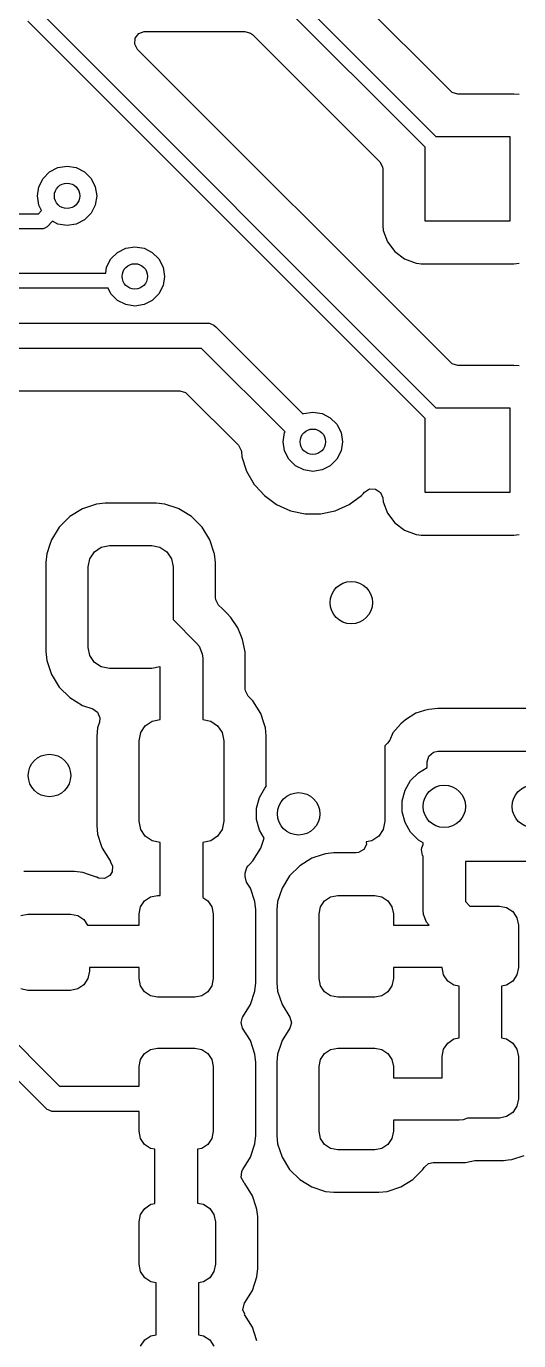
# Model space of a CAD drawing. Extents: x 70 to 224, y -154 to -54.
# Drawn here: x 139.37 to 145.18, y -118.75 to -103.25 of the extents above; entities that cross this region are included whole.
import ezdxf

# ---------------------------------------------------------------- set-up
doc = ezdxf.new("R2010")
doc.units = 0
doc.layers.add('BLACK', color=7, linetype='CONTINUOUS')

msp = doc.modelspace()

# ---------------------------------------------------------------- linework, layer by layer
at = {"layer": 'BLACK', "linetype": 'CONTINUOUS'}
for p, q in [((142.30864, -102.65636), (144.202279, -104.55)), ((144.373274, -104.013181), (143.012274, -102.652181)), ((144.075, -104.677279), (142.20772, -102.81)), ((139.48864, -103.03636), (144.20228, -107.75)), ((144.075, -107.87728), (139.38772, -103.19)), ((140.653773, -103.391166), (140.695645, -103.335233)), ((140.695645, -103.335233), (140.761109, -103.310816)), ((140.761109, -103.310816), (140.769955, -103.3105)), ((140.769955, -103.3105), (141.949045, -103.3105)), ((141.949045, -103.3105), (142.016084, -103.330185)), ((142.016084, -103.330185), (142.036726, -103.346819)), ((142.036726, -103.346819), (143.538181, -104.848274)), ((140.648789, -103.460858), (140.653773, -103.391166)), ((140.682274, -103.522181), (140.648789, -103.460858)), ((144.373274, -107.213181), (140.682274, -103.522181)), ((144.393916, -104.029815), (144.373274, -104.013181)), ((144.460955, -104.0495), (144.393916, -104.029815)), ((145.122865, -104.0495), (144.460955, -104.0495)), ((145.122873, -104.0495), (145.122865, -104.0495)), ((145.122881, -104.0495), (145.122873, -104.0495)), ((145.122883, -104.049501), (145.122881, -104.0495)), ((145.182483, -104.055908), (145.122883, -104.049501)), ((144.202279, -104.55), (145.075, -104.55)), ((145.075, -104.55), (145.075, -105.55)), ((144.075, -105.55), (144.075, -104.677279)), ((139.644275, -104.966844), (139.741844, -104.91713)), ((139.741844, -104.91713), (139.85, -104.9)), ((139.85, -104.9), (139.958156, -104.91713)), ((139.958156, -104.91713), (140.055725, -104.966844)), ((143.538181, -104.848274), (143.571666, -104.909597)), ((143.571666, -104.909597), (143.5745, -104.935955)), ((143.5745, -104.935955), (143.5745, -105.59787)), ((139.51713, -105.141844), (139.566844, -105.044275)), ((139.566844, -105.044275), (139.644275, -104.966844)), ((140.055725, -104.966844), (140.133156, -105.044275)), ((140.133156, -105.044275), (140.18287, -105.141844)), ((139.5, -105.25), (139.51713, -105.141844)), ((139.51713, -105.358156), (139.5, -105.25)), ((140.18287, -105.141844), (140.2, -105.25)), ((140.2, -105.25), (140.18287, -105.358156)), ((139.550017, -105.422702), (139.51713, -105.358156)), ((140.18287, -105.358156), (140.133156, -105.455725)), ((133.8, -105.46), (139.51272, -105.46)), ((139.51272, -105.46), (139.550017, -105.422702)), ((139.677297, -105.549982), (139.61364, -105.61364)), ((139.741844, -105.58287), (139.677297, -105.549982)), ((140.055725, -105.533156), (139.958156, -105.58287)), ((140.133156, -105.455725), (140.055725, -105.533156)), ((145.075, -105.55), (144.075, -105.55)), ((139.55, -105.64), (133.83728, -105.64)), ((139.567558, -105.638271), (139.55, -105.64)), ((139.594905, -105.626943), (139.567558, -105.638271)), ((139.600002, -105.624832), (139.594905, -105.626943)), ((139.61364, -105.61364), (139.600002, -105.624832)), ((139.85, -105.6), (139.741844, -105.58287)), ((139.958156, -105.58287), (139.85, -105.6)), ((143.5745, -105.59787), (143.574501, -105.597876)), ((143.574501, -105.597876), (143.580908, -105.657483)), ((143.580908, -105.657483), (143.631202, -105.792328)), ((140.444275, -105.916844), (140.541844, -105.86713)), ((140.541844, -105.86713), (140.65, -105.85)), ((140.65, -105.85), (140.758156, -105.86713)), ((140.758156, -105.86713), (140.855725, -105.916844)), ((143.631202, -105.792328), (143.631206, -105.792335)), ((143.631206, -105.792335), (143.717452, -105.907544)), ((140.31713, -106.091844), (140.366844, -105.994275)), ((140.366844, -105.994275), (140.444275, -105.916844)), ((140.855725, -105.916844), (140.933156, -105.994275)), ((140.933156, -105.994275), (140.98287, -106.091844)), ((143.717452, -105.907544), (143.717455, -105.907547)), ((143.717455, -105.907547), (143.832664, -105.993793)), ((143.832664, -105.993793), (143.832671, -105.993797)), ((143.832671, -105.993797), (143.967517, -106.044091)), ((134.1, -106.16), (140.306335, -106.16)), ((140.306335, -106.16), (140.31713, -106.091844)), ((140.98287, -106.091844), (141, -106.2)), ((143.967517, -106.044091), (143.967516, -106.044091)), ((143.967516, -106.044091), (143.974444, -106.044835)), ((143.974444, -106.044835), (144.027127, -106.0505)), ((144.027127, -106.0505), (145.122872, -106.050499)), ((145.122872, -106.050499), (145.182483, -106.044091)), ((140.98287, -106.308156), (140.933156, -106.405725)), ((141, -106.2), (140.98287, -106.308156)), ((140.333355, -106.34), (134.137279, -106.34)), ((140.366844, -106.405725), (140.333355, -106.34)), ((140.444275, -106.483156), (140.366844, -106.405725)), ((140.541844, -106.53287), (140.444275, -106.483156)), ((140.855725, -106.483156), (140.758156, -106.53287)), ((140.933156, -106.405725), (140.855725, -106.483156)), ((140.65, -106.55), (140.541844, -106.53287)), ((140.758156, -106.53287), (140.65, -106.55)), ((134.85, -106.75), (141.5, -106.75)), ((141.5, -106.75), (141.529264, -106.752882)), ((141.529264, -106.752882), (141.544555, -106.759216)), ((141.544555, -106.759216), (141.583335, -106.775279)), ((141.583335, -106.775279), (141.606066, -106.793934)), ((141.606066, -106.793934), (142.633508, -107.821376)), ((141.437868, -107.05), (134.912132, -107.05)), ((142.421376, -108.033508), (141.437868, -107.05)), ((144.393916, -107.229815), (144.373274, -107.213181)), ((144.460955, -107.2495), (144.393916, -107.229815)), ((145.122865, -107.2495), (144.460955, -107.2495)), ((145.122873, -107.2495), (145.122865, -107.2495)), ((145.122881, -107.2495), (145.122873, -107.2495)), ((145.122883, -107.249501), (145.122881, -107.2495)), ((145.182483, -107.255908), (145.122883, -107.249501)), ((138.257619, -107.5505), (141.179192, -107.5505)), ((141.179192, -107.5505), (141.246231, -107.570185)), ((141.246231, -107.570185), (141.266873, -107.586819)), ((141.266873, -107.586819), (141.871371, -108.191317)), ((142.633508, -107.821376), (142.641844, -107.81713)), ((142.641844, -107.81713), (142.75, -107.8)), ((142.75, -107.8), (142.858156, -107.81713)), ((142.858156, -107.81713), (142.955725, -107.866844)), ((142.955725, -107.866844), (143.033156, -107.944275)), ((144.075, -108.75), (144.075, -107.87728)), ((144.20228, -107.75), (145.075, -107.75)), ((145.075, -107.75), (145.075, -108.75)), ((142.41713, -108.041844), (142.421376, -108.033508)), ((143.033156, -107.944275), (143.08287, -108.041844)), ((141.871371, -108.191317), (141.904856, -108.25264)), ((142.4, -108.15), (142.41713, -108.041844)), ((142.41713, -108.258156), (142.4, -108.15)), ((143.08287, -108.041844), (143.1, -108.15)), ((143.1, -108.15), (143.08287, -108.258156)), ((141.904856, -108.25264), (141.90701, -108.266031)), ((141.90701, -108.266031), (141.913503, -108.327803)), ((141.913503, -108.327803), (141.913504, -108.327805)), ((141.913504, -108.327805), (141.913504, -108.327807)), ((141.913504, -108.327807), (141.968747, -108.497829)), ((142.466844, -108.355725), (142.41713, -108.258156)), ((143.08287, -108.258156), (143.033156, -108.355725)), ((141.968747, -108.497829), (141.96875, -108.497835)), ((141.96875, -108.497835), (142.058141, -108.652665)), ((142.544275, -108.433156), (142.466844, -108.355725)), ((142.641844, -108.48287), (142.544275, -108.433156)), ((142.75, -108.5), (142.641844, -108.48287)), ((142.858156, -108.48287), (142.75, -108.5)), ((142.955725, -108.433156), (142.858156, -108.48287)), ((143.033156, -108.355725), (142.955725, -108.433156)), ((142.058141, -108.652665), (142.074934, -108.671315)), ((142.074934, -108.671315), (142.177764, -108.785521)), ((142.177764, -108.785521), (142.177767, -108.785523)), ((142.177767, -108.785523), (142.17777, -108.785526)), ((142.17777, -108.785526), (142.322407, -108.890612)), ((143.177593, -108.890612), (143.32223, -108.785526)), ((143.32223, -108.785526), (143.327852, -108.779283)), ((143.327852, -108.779283), (143.342125, -108.76343)), ((143.342125, -108.76343), (143.360641, -108.742865)), ((143.360641, -108.742865), (143.420127, -108.706217)), ((143.420127, -108.706217), (143.489984, -108.707546)), ((143.489984, -108.707546), (143.548033, -108.746432)), ((143.548033, -108.746432), (143.575843, -108.810528)), ((143.575843, -108.810528), (143.576082, -108.812583)), ((143.576082, -108.812583), (143.580908, -108.857483)), ((145.075, -108.75), (144.075, -108.75)), ((140.030664, -108.940187), (139.881343, -109.032289)), ((140.030669, -108.940185), (140.030664, -108.940187)), ((140.197201, -108.885001), (140.030669, -108.940185)), ((140.197204, -108.885), (140.197201, -108.885001)), ((140.299981, -108.874501), (140.197204, -108.885)), ((140.299999, -108.8745), (140.299981, -108.874501)), ((140.900011, -108.8745), (140.299999, -108.8745)), ((141.002796, -108.885), (140.900011, -108.8745)), ((141.002798, -108.885001), (141.002796, -108.885)), ((141.160973, -108.937415), (141.002798, -108.885001)), ((141.169332, -108.940185), (141.160973, -108.937415)), ((141.169337, -108.940187), (141.169332, -108.940185)), ((141.206856, -108.963329), (141.169337, -108.940187)), ((141.318657, -109.032288), (141.206856, -108.963329)), ((142.322407, -108.890612), (142.485733, -108.963329)), ((142.485733, -108.963329), (142.660609, -109.0005)), ((142.839391, -109.0005), (143.014267, -108.963329)), ((143.014267, -108.963329), (143.177593, -108.890612)), ((143.580908, -108.857483), (143.631202, -108.992328)), ((139.881343, -109.032289), (139.75729, -109.156342)), ((141.442713, -109.156344), (141.318657, -109.032288)), ((142.660609, -109.0005), (142.66061, -109.0005)), ((142.66061, -109.0005), (142.839389, -109.0005)), ((142.839389, -109.0005), (142.839391, -109.0005)), ((143.631202, -108.992328), (143.631206, -108.992335)), ((143.631206, -108.992335), (143.717452, -109.107544)), ((143.717452, -109.107544), (143.717455, -109.107547)), ((143.717455, -109.107547), (143.832664, -109.193793)), ((139.75729, -109.156342), (139.665188, -109.305663)), ((141.534815, -109.305666), (141.442713, -109.156344)), ((143.832664, -109.193793), (143.832671, -109.193797)), ((143.832671, -109.193797), (143.967517, -109.244091)), ((143.967517, -109.244091), (143.967516, -109.244091)), ((143.967516, -109.244091), (143.974444, -109.244835)), ((143.974444, -109.244835), (144.027127, -109.2505)), ((144.027127, -109.2505), (145.122872, -109.250499)), ((145.122872, -109.250499), (145.182483, -109.244091)), ((139.64696, -109.360671), (139.610002, -109.472203)), ((139.665186, -109.305668), (139.64696, -109.360671)), ((139.665188, -109.305663), (139.665186, -109.305668)), ((140.173224, -109.448223), (140.25433, -109.39403)), ((140.25433, -109.39403), (140.350001, -109.375)), ((140.350001, -109.375), (140.850001, -109.375)), ((140.850001, -109.375), (140.945672, -109.39403)), ((140.945672, -109.39403), (141.026778, -109.448223)), ((141.587386, -109.464314), (141.534815, -109.305666)), ((139.610001, -109.472204), (139.599501, -109.574983)), ((139.599501, -109.574983), (139.599501, -110.625001)), ((139.610002, -109.472204), (139.610001, -109.472204)), ((139.610002, -109.472203), (139.610002, -109.472204)), ((140.100001, -109.625), (140.119031, -109.529329)), ((140.119031, -109.529329), (140.173224, -109.448223)), ((141.026778, -109.448223), (141.080971, -109.529329)), ((141.080971, -109.529329), (141.100001, -109.625)), ((141.589999, -109.4722), (141.587386, -109.464314)), ((141.59, -109.472203), (141.589999, -109.4722)), ((141.600499, -109.574981), (141.59, -109.472203)), ((141.6005, -109.574998), (141.600499, -109.574981)), ((141.6005, -109.98777), (141.6005, -109.574998)), ((140.100001, -110.575), (140.100001, -109.625)), ((141.100001, -109.625), (141.100001, -110.246446)), ((141.603334, -110.014128), (141.6005, -109.98777)), ((141.636819, -110.075451), (141.603334, -110.014128)), ((141.678417, -110.117049), (141.636819, -110.075451)), ((141.734256, -110.172888), (141.678417, -110.117049)), ((141.782953, -110.221585), (141.734256, -110.172888)), ((141.100001, -110.246446), (141.376778, -110.523223)), ((141.865081, -110.344498), (141.782953, -110.221585)), ((141.865088, -110.344511), (141.865081, -110.344498)), ((141.90037, -110.42969), (141.865088, -110.344511)), ((141.921659, -110.481087), (141.90037, -110.42969)), ((141.921659, -110.481091), (141.921659, -110.481087)), ((141.92166, -110.481092), (141.921659, -110.481091)), ((141.950501, -110.626079), (141.92166, -110.481092)), ((139.599501, -110.625001), (139.599502, -110.625019)), ((139.599502, -110.625019), (139.610001, -110.727796)), ((140.119031, -110.670671), (140.100001, -110.575)), ((140.173224, -110.751777), (140.119031, -110.670671)), ((141.376778, -110.523223), (141.407863, -110.561102)), ((141.407863, -110.561102), (141.407868, -110.561107)), ((141.407868, -110.561107), (141.445197, -110.651227)), ((141.445197, -110.651227), (141.450001, -110.7)), ((141.950501, -111.06277), (141.950501, -110.626079)), ((139.610001, -110.727796), (139.610002, -110.727799)), ((139.610002, -110.727799), (139.665186, -110.894331)), ((140.25433, -110.80597), (140.173224, -110.751777)), ((140.350001, -110.825), (140.25433, -110.80597)), ((140.850001, -110.825), (140.350001, -110.825)), ((140.945672, -110.80597), (140.850001, -110.825)), ((140.949715, -110.803268), (140.945672, -110.80597)), ((140.950001, -110.803554), (140.949715, -110.803268)), ((140.950001, -111.425), (140.950001, -110.803554)), ((141.450001, -110.7), (141.450001, -111.425)), ((139.665186, -110.894331), (139.665188, -110.894336)), ((139.665188, -110.894336), (139.68458, -110.925776)), ((139.68458, -110.925776), (139.757289, -111.043656)), ((139.757289, -111.043656), (139.881345, -111.167712)), ((141.953335, -111.089128), (141.950501, -111.06277)), ((141.98682, -111.150451), (141.953335, -111.089128)), ((139.881345, -111.167712), (140.030667, -111.259814)), ((140.030667, -111.259814), (140.152898, -111.300317)), ((142.042713, -111.206344), (141.98682, -111.150451)), ((142.134815, -111.355666), (142.042713, -111.206344)), ((144.224489, -111.294501), (144.117048, -111.306052)), ((144.22449, -111.2945), (144.224489, -111.294501)), ((144.224499, -111.2945), (144.22449, -111.2945)), ((145.476, -111.2945), (144.224499, -111.2945)), ((140.152898, -111.300317), (140.210342, -111.340088)), ((140.210342, -111.340088), (140.237165, -111.404604)), ((140.237165, -111.404604), (140.231599, -111.457025)), ((140.773224, -111.498223), (140.85433, -111.44403)), ((140.85433, -111.44403), (140.950001, -111.425)), ((141.450001, -111.425), (141.545672, -111.44403)), ((141.545672, -111.44403), (141.626778, -111.498223)), ((142.174333, -111.474923), (142.134815, -111.355666)), ((143.84195, -111.429179), (143.789158, -111.474923)), ((143.841961, -111.429171), (143.84195, -111.429179)), ((143.962995, -111.351386), (143.841961, -111.429171)), ((143.963001, -111.351383), (143.962995, -111.351386)), ((144.065526, -111.31726), (143.963001, -111.351383)), ((144.117036, -111.306054), (144.065526, -111.31726)), ((144.117048, -111.306052), (144.117036, -111.306054)), ((140.210001, -111.522204), (140.199501, -111.624983)), ((140.210002, -111.5222), (140.210001, -111.522204)), ((140.231599, -111.457025), (140.210002, -111.5222)), ((140.700001, -111.675), (140.719031, -111.579329)), ((140.719031, -111.579329), (140.773224, -111.498223)), ((141.626778, -111.498223), (141.680971, -111.579329)), ((141.680971, -111.579329), (141.700001, -111.675)), ((142.189999, -111.5222), (142.174333, -111.474923)), ((142.19, -111.522203), (142.189999, -111.5222)), ((142.19962, -111.616381), (142.19, -111.522203)), ((143.694931, -111.583666), (143.656746, -111.667275)), ((143.694933, -111.583662), (143.694931, -111.583666)), ((143.789158, -111.474923), (143.694933, -111.583662)), ((140.199501, -111.624983), (140.199501, -112.675001)), ((140.700001, -112.625), (140.700001, -111.675)), ((141.700001, -111.675), (141.700001, -112.625)), ((142.2005, -111.624992), (142.19962, -111.616381)), ((142.2005, -112.215759), (142.2005, -111.624992)), ((143.631635, -111.703441), (143.599999, -111.735077)), ((143.599999, -111.735077), (143.599999, -112.625)), ((143.656746, -111.667275), (143.631635, -111.703441)), ((144.100499, -111.924), (144.120184, -111.856961)), ((144.120184, -111.856961), (144.172988, -111.811206)), ((144.172988, -111.811206), (144.224499, -111.8)), ((144.224499, -111.8), (145.476, -111.8)), ((143.903323, -112.145619), (143.995619, -112.053323)), ((143.995619, -112.053323), (144.100499, -111.99277)), ((144.100499, -111.99277), (144.100499, -111.924)), ((142.185235, -112.233167), (142.2005, -112.215759)), ((143.83806, -112.258658), (143.903323, -112.145619)), ((142.086188, -112.472284), (142.119971, -112.346205)), ((142.119971, -112.346205), (142.185235, -112.233167)), ((143.804278, -112.384737), (143.83806, -112.258658)), ((142.086188, -112.60281), (142.086188, -112.472284)), ((143.804278, -112.515263), (143.804278, -112.384737)), ((143.83806, -112.641342), (143.804278, -112.515263)), ((140.199501, -112.675001), (140.199502, -112.675019)), ((140.199502, -112.675019), (140.210001, -112.777796)), ((140.719031, -112.720671), (140.700001, -112.625)), ((141.700001, -112.625), (141.680971, -112.720671)), ((142.119971, -112.728889), (142.086188, -112.60281)), ((143.599999, -112.625), (143.580969, -112.720671)), ((143.903323, -112.754381), (143.83806, -112.641342)), ((140.210001, -112.777796), (140.210002, -112.777799)), ((140.210002, -112.777799), (140.254309, -112.911506)), ((140.773224, -112.801777), (140.719031, -112.720671)), ((140.85433, -112.85597), (140.773224, -112.801777)), ((141.626778, -112.801777), (141.545672, -112.85597)), ((141.680971, -112.720671), (141.626778, -112.801777)), ((142.17476, -112.823785), (142.119971, -112.728889)), ((142.134815, -112.944334), (142.17476, -112.823785)), ((143.526776, -112.801777), (143.44567, -112.85597)), ((143.580969, -112.720671), (143.526776, -112.801777)), ((143.995619, -112.846677), (143.903323, -112.754381)), ((140.254309, -112.911506), (140.265187, -112.944334)), ((140.265187, -112.944334), (140.357289, -113.093656)), ((140.950001, -112.875), (140.85433, -112.85597)), ((140.950001, -113.499999), (140.950001, -112.875)), ((141.545672, -112.85597), (141.450001, -112.875)), ((141.450001, -112.875), (141.450001, -113.523357)), ((142.042713, -113.093656), (142.134815, -112.944334)), ((142.995819, -112.999499), (142.897317, -113.009562)), ((143.259098, -112.999499), (142.995819, -112.999499)), ((143.289764, -112.995647), (143.259098, -112.999499)), ((143.349853, -112.959995), (143.289764, -112.995647)), ((143.381128, -112.897516), (143.349853, -112.959995)), ((143.44567, -112.85597), (143.378106, -112.869409)), ((143.378106, -112.869409), (143.381128, -112.897516)), ((144.05, -112.878073), (143.995619, -112.846677)), ((144.032212, -112.958353), (144.037242, -112.937002)), ((144.042156, -113.027511), (144.032212, -112.958353)), ((144.037242, -112.937002), (144.05, -112.898501)), ((144.05, -112.898501), (144.05, -112.878073)), ((140.357289, -113.093656), (140.35729, -113.093657)), ((140.35729, -113.093657), (140.357291, -113.093658)), ((140.357291, -113.093658), (140.361767, -113.099319)), ((140.361767, -113.099319), (140.359851, -113.100833)), ((140.359851, -113.100833), (140.387784, -113.151989)), ((140.387784, -113.151989), (140.3828, -113.221681)), ((141.970186, -113.170191), (141.98682, -113.149549)), ((141.98682, -113.149549), (142.000917, -113.135452)), ((142.000917, -113.135452), (142.042713, -113.093656)), ((142.594609, -113.150718), (142.47572, -113.269607)), ((142.594613, -113.150715), (142.594609, -113.150718)), ((142.737705, -113.062454), (142.594613, -113.150715)), ((142.737716, -113.062449), (142.737705, -113.062454)), ((142.86113, -113.021554), (142.737716, -113.062449)), ((142.897316, -113.009563), (142.86113, -113.021554)), ((142.897317, -113.009562), (142.897316, -113.009563)), ((144.05, -113.036563), (144.042156, -113.027511)), ((144.05, -113.675), (144.05, -113.036563)), ((145.476, -113.1), (144.55, -113.1)), ((144.55, -113.1), (144.55, -113.571446)), ((139.937486, -113.219296), (139.340802, -113.219296)), ((140.036849, -113.229447), (139.937486, -113.219296)), ((140.115468, -113.255499), (140.036849, -113.229447)), ((140.197837, -113.282793), (140.115468, -113.255499)), ((140.197838, -113.282793), (140.197837, -113.282793)), ((140.197842, -113.282795), (140.197838, -113.282793)), ((140.197845, -113.282796), (140.197842, -113.282795)), ((140.200797, -113.284617), (140.197845, -113.282796)), ((140.222555, -113.295258), (140.200797, -113.284617)), ((140.292247, -113.300242), (140.222555, -113.295258)), ((140.35357, -113.266757), (140.292247, -113.300242)), ((140.354299, -113.266028), (140.35357, -113.266757)), ((140.3828, -113.221681), (140.354299, -113.266028)), ((141.950501, -113.23723), (141.970186, -113.170191)), ((141.950501, -113.276948), (141.950501, -113.23723)), ((141.968961, -113.342044), (141.950501, -113.276948)), ((142.475717, -113.269611), (142.387456, -113.412703)), ((142.47572, -113.269607), (142.475717, -113.269611)), ((142.01255, -113.412712), (141.968961, -113.342044)), ((142.065437, -113.572314), (142.01255, -113.412712)), ((142.383458, -113.424764), (142.334565, -113.572314)), ((142.387451, -113.412714), (142.383458, -113.424764)), ((142.387456, -113.412703), (142.387451, -113.412714)), ((140.716652, -113.635037), (140.764071, -113.564069)), ((140.764071, -113.564069), (140.835039, -113.51665)), ((140.835039, -113.51665), (140.918751, -113.499999)), ((140.918751, -113.499999), (140.950001, -113.499999)), ((141.450001, -113.523357), (141.510931, -113.564069)), ((141.510931, -113.564069), (141.55835, -113.635037)), ((142.075501, -113.670825), (142.065437, -113.572314)), ((142.334564, -113.572315), (142.324501, -113.670817)), ((142.334565, -113.572315), (142.334564, -113.572315)), ((142.334565, -113.572314), (142.334565, -113.572315)), ((142.841652, -113.635037), (142.889071, -113.564069)), ((142.889071, -113.564069), (142.960039, -113.51665)), ((142.960039, -113.51665), (143.043751, -113.499999)), ((143.043751, -113.499999), (143.481251, -113.499999)), ((143.481251, -113.499999), (143.564963, -113.51665)), ((143.564963, -113.51665), (143.635931, -113.564069)), ((143.635931, -113.564069), (143.68335, -113.635037)), ((144.55, -113.571446), (144.603554, -113.625)), ((139.303036, -113.736923), (139.38914, -113.719796)), ((139.38914, -113.719796), (139.88914, -113.719796)), ((139.88914, -113.719796), (139.975244, -113.736923)), ((139.975244, -113.736923), (140.048239, -113.785697)), ((140.700001, -113.718749), (140.716652, -113.635037)), ((140.700001, -113.849999), (140.700001, -113.718749)), ((141.55835, -113.635037), (141.575001, -113.718749)), ((141.575001, -113.718749), (141.575001, -114.481249)), ((142.075501, -114.529173), (142.075501, -113.670825)), ((142.324501, -113.670817), (142.324501, -114.52918)), ((142.825001, -113.718749), (142.841652, -113.635037)), ((142.825001, -114.481249), (142.825001, -113.718749)), ((143.68335, -113.635037), (143.700001, -113.718749)), ((143.700001, -113.718749), (143.700001, -113.85)), ((144.054804, -113.723773), (144.05, -113.675)), ((144.092133, -113.813893), (144.054804, -113.723773)), ((144.603554, -113.625), (144.95, -113.625)), ((144.95, -113.625), (145.036104, -113.642127)), ((145.036104, -113.642127), (145.109099, -113.690901)), ((145.109099, -113.690901), (145.157873, -113.763896)), ((145.157873, -113.763896), (145.175, -113.85)), ((140.048239, -113.785697), (140.091204, -113.849999)), ((140.091204, -113.849999), (140.700001, -113.849999)), ((143.700001, -113.85), (144.121765, -113.85)), ((144.092137, -113.813897), (144.092133, -113.813893)), ((144.121765, -113.85), (144.092137, -113.813897)), ((145.175, -113.85), (145.175, -114.35)), ((140.11414, -114.394796), (140.097013, -114.4809)), ((140.700001, -114.349999), (140.11414, -114.349999)), ((140.11414, -114.349999), (140.11414, -114.394796)), ((140.700001, -114.481249), (140.700001, -114.349999)), ((144.275, -114.35), (143.700001, -114.35)), ((143.700001, -114.35), (143.700001, -114.481249)), ((144.292127, -114.436104), (144.275, -114.35)), ((145.175, -114.35), (145.157873, -114.436104)), ((138.556066, -114.543934), (139.762132, -115.75)), ((140.097013, -114.4809), (140.048239, -114.553895)), ((140.716652, -114.564961), (140.700001, -114.481249)), ((141.575001, -114.481249), (141.55835, -114.564961)), ((142.065437, -114.627684), (142.075501, -114.529173)), ((142.324501, -114.52918), (142.334564, -114.627682)), ((142.841652, -114.564961), (142.825001, -114.481249)), ((143.700001, -114.481249), (143.68335, -114.564961)), ((144.340901, -114.509099), (144.292127, -114.436104)), ((144.413896, -114.557873), (144.340901, -114.509099)), ((145.109099, -114.509099), (145.036104, -114.557873)), ((145.157873, -114.436104), (145.109099, -114.509099)), ((139.38914, -114.619796), (139.303036, -114.602669)), ((139.88914, -114.619796), (139.38914, -114.619796)), ((139.975244, -114.602669), (139.88914, -114.619796)), ((140.048239, -114.553895), (139.975244, -114.602669)), ((140.764071, -114.635929), (140.716652, -114.564961)), ((140.835039, -114.683348), (140.764071, -114.635929)), ((140.918751, -114.699999), (140.835039, -114.683348)), ((141.356251, -114.699999), (140.918751, -114.699999)), ((141.439963, -114.683348), (141.356251, -114.699999)), ((141.510931, -114.635929), (141.439963, -114.683348)), ((141.55835, -114.564961), (141.510931, -114.635929)), ((142.01255, -114.787286), (142.065437, -114.627684)), ((142.334564, -114.627682), (142.387451, -114.787283)), ((142.889071, -114.635929), (142.841652, -114.564961)), ((142.960039, -114.683348), (142.889071, -114.635929)), ((143.043751, -114.699999), (142.960039, -114.683348)), ((143.481251, -114.699999), (143.043751, -114.699999)), ((143.564963, -114.683348), (143.481251, -114.699999)), ((143.635931, -114.635929), (143.564963, -114.683348)), ((143.68335, -114.564961), (143.635931, -114.635929)), ((144.475, -114.570027), (144.413896, -114.557873)), ((144.475, -115.179972), (144.475, -114.570027)), ((145.036104, -114.557873), (144.975, -114.570027)), ((144.975, -114.570027), (144.975, -115.179972)), ((139.593934, -116.006066), (138.387868, -114.8)), ((141.924282, -114.93039), (142.01255, -114.787286)), ((142.387451, -114.787283), (142.387456, -114.787294)), ((142.387456, -114.787294), (142.478502, -114.934901)), ((141.903057, -114.997705), (141.921498, -114.934902)), ((141.921498, -115.065097), (141.903057, -114.997705)), ((141.921498, -114.934902), (141.924279, -114.930392)), ((141.924279, -114.930392), (141.924282, -114.93039)), ((142.478502, -114.934901), (142.496943, -115.002293)), ((142.496943, -115.002293), (142.478503, -115.065095)), ((142.012544, -115.212704), (141.921498, -115.065097)), ((142.478503, -115.065095), (142.387452, -115.21271)), ((140.76407, -115.36407), (140.835038, -115.316651)), ((140.835038, -115.316651), (140.91875, -115.3)), ((140.91875, -115.3), (141.35625, -115.3)), ((141.35625, -115.3), (141.439962, -115.316651)), ((141.439962, -115.316651), (141.51093, -115.36407)), ((142.012545, -115.212707), (142.012544, -115.212704)), ((142.012549, -115.212713), (142.012545, -115.212707)), ((142.065436, -115.372315), (142.012549, -115.212713)), ((142.3762, -115.246666), (142.334564, -115.372315)), ((142.38745, -115.212715), (142.3762, -115.246666)), ((142.387452, -115.21271), (142.38745, -115.212715)), ((142.88907, -115.36407), (142.960038, -115.316651)), ((142.960038, -115.316651), (143.04375, -115.3)), ((143.04375, -115.3), (143.48125, -115.3)), ((143.48125, -115.3), (143.564962, -115.316651)), ((143.564962, -115.316651), (143.63593, -115.36407)), ((144.275, -115.4), (144.292127, -115.313896)), ((144.292127, -115.313896), (144.340901, -115.240901)), ((144.340901, -115.240901), (144.413896, -115.192127)), ((144.413896, -115.192127), (144.475, -115.179972)), ((144.975, -115.179972), (145.036104, -115.192127)), ((145.036104, -115.192127), (145.109099, -115.240901)), ((145.109099, -115.240901), (145.157873, -115.313896)), ((145.157873, -115.313896), (145.175, -115.4)), ((140.7, -115.51875), (140.716651, -115.435038)), ((140.716651, -115.435038), (140.76407, -115.36407)), ((141.51093, -115.36407), (141.558349, -115.435038)), ((141.558349, -115.435038), (141.575, -115.51875)), ((142.0755, -115.470826), (142.065436, -115.372315)), ((142.0755, -116.329174), (142.0755, -115.470826)), ((142.334563, -115.372316), (142.3245, -115.470818)), ((142.3245, -115.470818), (142.3245, -116.329181)), ((142.334564, -115.372316), (142.334563, -115.372316)), ((142.334564, -115.372315), (142.334564, -115.372316)), ((142.825, -115.51875), (142.841651, -115.435038)), ((142.841651, -115.435038), (142.88907, -115.36407)), ((143.63593, -115.36407), (143.683349, -115.435038)), ((143.683349, -115.435038), (143.7, -115.51875)), ((144.275, -115.65), (144.275, -115.4)), ((145.175, -115.4), (145.175, -115.9)), ((140.7, -115.75), (140.7, -115.51875)), ((141.575, -115.51875), (141.575, -116.28125)), ((142.825, -116.28125), (142.825, -115.51875)), ((143.7, -115.51875), (143.7, -115.65)), ((139.762132, -115.75), (140.7, -115.75)), ((143.7, -115.65), (144.275, -115.65)), ((145.175, -115.9), (145.157873, -115.986104)), ((139.616665, -116.024721), (139.593934, -116.006066)), ((139.648339, -116.03784), (139.616665, -116.024721)), ((139.670736, -116.047118), (139.648339, -116.03784)), ((139.7, -116.05), (139.670736, -116.047118)), ((140.7, -116.05), (139.7, -116.05)), ((140.7, -116.28125), (140.7, -116.05)), ((145.109099, -116.059099), (145.036104, -116.107873)), ((145.157873, -115.986104), (145.109099, -116.059099)), ((144.475, -116.15), (143.7, -116.15)), ((143.7, -116.15), (143.7, -116.28125)), ((144.523773, -116.145196), (144.475, -116.15)), ((144.57253, -116.125), (144.523773, -116.145196)), ((144.95, -116.125), (144.57253, -116.125)), ((145.036104, -116.107873), (144.95, -116.125)), ((140.716651, -116.364962), (140.7, -116.28125)), ((140.76407, -116.43593), (140.716651, -116.364962)), ((141.558349, -116.364962), (141.51093, -116.43593)), ((141.575, -116.28125), (141.558349, -116.364962)), ((142.065436, -116.427685), (142.0755, -116.329174)), ((142.3245, -116.329181), (142.334563, -116.427683)), ((142.841651, -116.364962), (142.825, -116.28125)), ((142.88907, -116.43593), (142.841651, -116.364962)), ((143.683349, -116.364962), (143.63593, -116.43593)), ((143.7, -116.28125), (143.683349, -116.364962)), ((140.835038, -116.483349), (140.76407, -116.43593)), ((140.8875, -116.493784), (140.835038, -116.483349)), ((140.8875, -117.132459), (140.8875, -116.493784)), ((141.439962, -116.483349), (141.3875, -116.493784)), ((141.3875, -116.493784), (141.3875, -117.127486)), ((141.51093, -116.43593), (141.439962, -116.483349)), ((142.012549, -116.587287), (142.065436, -116.427685)), ((142.334563, -116.427683), (142.38745, -116.587284)), ((142.960038, -116.483349), (142.88907, -116.43593)), ((143.04375, -116.5), (142.960038, -116.483349)), ((143.48125, -116.5), (143.04375, -116.5)), ((143.564962, -116.483349), (143.48125, -116.5)), ((143.63593, -116.43593), (143.564962, -116.483349)), ((141.924281, -116.730391), (142.012549, -116.587287)), ((142.38745, -116.587284), (142.387455, -116.587295)), ((142.387455, -116.587295), (142.475716, -116.730387)), ((144.049281, -116.730391), (144.062227, -116.709401)), ((144.062227, -116.709401), (144.072679, -116.7)), ((144.072679, -116.7), (144.114174, -116.662679)), ((144.114174, -116.662679), (144.167765, -116.6505)), ((144.167765, -116.6505), (144.548919, -116.6505)), ((144.548919, -116.6505), (144.66262, -116.627882)), ((144.66262, -116.627882), (144.686813, -116.625499)), ((144.686813, -116.625499), (144.998338, -116.625499)), ((144.998338, -116.625499), (144.998344, -116.625499)), ((144.998344, -116.625499), (144.998352, -116.625498)), ((144.998352, -116.625498), (144.998355, -116.625498)), ((144.998355, -116.625498), (145.05276, -116.61994)), ((145.05276, -116.61994), (145.097708, -116.615349)), ((145.097708, -116.615349), (145.243932, -116.566895)), ((141.905617, -116.826767), (141.910601, -116.757075)), ((141.939102, -116.88809), (141.905617, -116.826767)), ((141.910601, -116.757075), (141.921245, -116.735311)), ((141.921245, -116.735311), (141.924277, -116.730394)), ((141.924277, -116.730394), (141.924281, -116.730391)), ((142.475716, -116.730387), (142.475719, -116.730391)), ((142.475719, -116.730391), (142.594608, -116.84928)), ((142.594608, -116.84928), (142.594612, -116.849283)), ((142.594612, -116.849283), (142.737704, -116.937544)), ((143.787287, -116.937549), (143.930391, -116.849281)), ((143.930391, -116.849281), (144.049281, -116.730391)), ((141.947967, -116.896955), (141.939102, -116.88809)), ((141.94797, -116.896959), (141.947967, -116.896955)), ((142.036998, -117.041294), (141.94797, -116.896959)), ((142.737704, -116.937544), (142.737707, -116.937545)), ((142.737707, -116.937545), (142.737713, -116.937549)), ((142.737713, -116.937549), (142.897315, -116.990436)), ((142.897315, -116.990436), (142.995826, -117.0005)), ((142.995826, -117.0005), (142.995831, -117.0005)), ((142.995831, -117.0005), (143.529169, -117.0005)), ((143.529169, -117.0005), (143.529174, -117.0005)), ((143.529174, -117.0005), (143.627685, -116.990436)), ((143.627685, -116.990436), (143.787287, -116.937549)), ((140.765901, -117.190901), (140.838896, -117.142127)), ((140.838896, -117.142127), (140.8875, -117.132459)), ((141.3875, -117.127486), (141.461104, -117.142127)), ((141.461104, -117.142127), (141.534099, -117.190901)), ((142.036999, -117.041297), (142.036998, -117.041294)), ((142.037003, -117.041303), (142.036999, -117.041297)), ((142.081584, -117.175842), (142.037003, -117.041303)), ((142.090348, -117.202289), (142.081584, -117.175842)), ((140.7, -117.35), (140.717127, -117.263896)), ((140.717127, -117.263896), (140.765901, -117.190901)), ((141.534099, -117.190901), (141.582873, -117.263896)), ((141.582873, -117.263896), (141.6, -117.35)), ((142.090349, -117.202292), (142.090348, -117.202289)), ((142.098983, -117.286819), (142.090349, -117.202292)), ((142.100499, -117.301656), (142.098983, -117.286819)), ((142.100499, -117.6), (142.100499, -117.301656)), ((140.7, -117.85), (140.7, -117.35)), ((141.6, -117.35), (141.6, -117.85)), ((142.1005, -117.898345), (142.100499, -117.6)), ((140.717127, -117.936104), (140.7, -117.85)), ((140.765901, -118.009099), (140.717127, -117.936104)), ((141.582873, -117.936104), (141.534099, -118.009099)), ((141.6, -117.85), (141.582873, -117.936104)), ((142.090349, -117.997708), (142.1005, -117.898345)), ((140.838896, -118.057873), (140.765901, -118.009099)), ((140.9, -118.070027), (140.838896, -118.057873)), ((140.9, -118.679972), (140.9, -118.070027)), ((141.461104, -118.057873), (141.4, -118.070027)), ((141.4, -118.070027), (141.4, -118.679972)), ((141.534099, -118.009099), (141.461104, -118.057873)), ((142.037003, -118.158697), (142.090349, -117.997708)), ((141.944177, -118.309191), (142.036998, -118.158705)), ((142.036997, -118.158705), (142.037003, -118.158697)), ((142.036998, -118.158705), (142.036997, -118.158705)), ((141.925755, -118.387222), (141.938736, -118.318569)), ((141.946778, -118.439204), (141.925755, -118.387222)), ((141.938736, -118.318569), (141.944596, -118.309449)), ((141.944596, -118.309449), (141.944177, -118.309191)), ((141.944177, -118.440809), (141.946778, -118.439204)), ((142.036998, -118.591294), (141.944177, -118.440809)), ((140.765901, -118.740901), (140.838896, -118.692127)), ((140.838896, -118.692127), (140.9, -118.679972)), ((141.4, -118.679972), (141.461104, -118.692127)), ((141.461104, -118.692127), (141.534099, -118.740901)), ((142.036999, -118.591297), (142.036998, -118.591294)), ((142.037003, -118.591303), (142.036999, -118.591297)), ((142.086911, -118.741917), (142.037003, -118.591303)), ((140.717127, -118.813896), (140.765901, -118.740901)), ((141.534099, -118.740901), (141.582873, -118.813896)), ((142.090348, -118.752289), (142.086911, -118.741917))]:
    msp.add_line(p, q, dxfattribs=at)
at = {"layer": 'BLACK'}
for centre, radius in [((139.85, -105.25), 0.15), ((140.65, -106.2), 0.15), ((142.75, -108.15), 0.15), ((143.202817, -110.047182), 0.25), ((139.642982, -112.085356), 0.25), ((144.3, -112.45), 0.25), ((145.35, -112.45), 0.25), ((142.581911, -112.537547), 0.25)]:
    msp.add_circle(centre, radius, dxfattribs=at)

doc.saveas('drawing.dxf')
